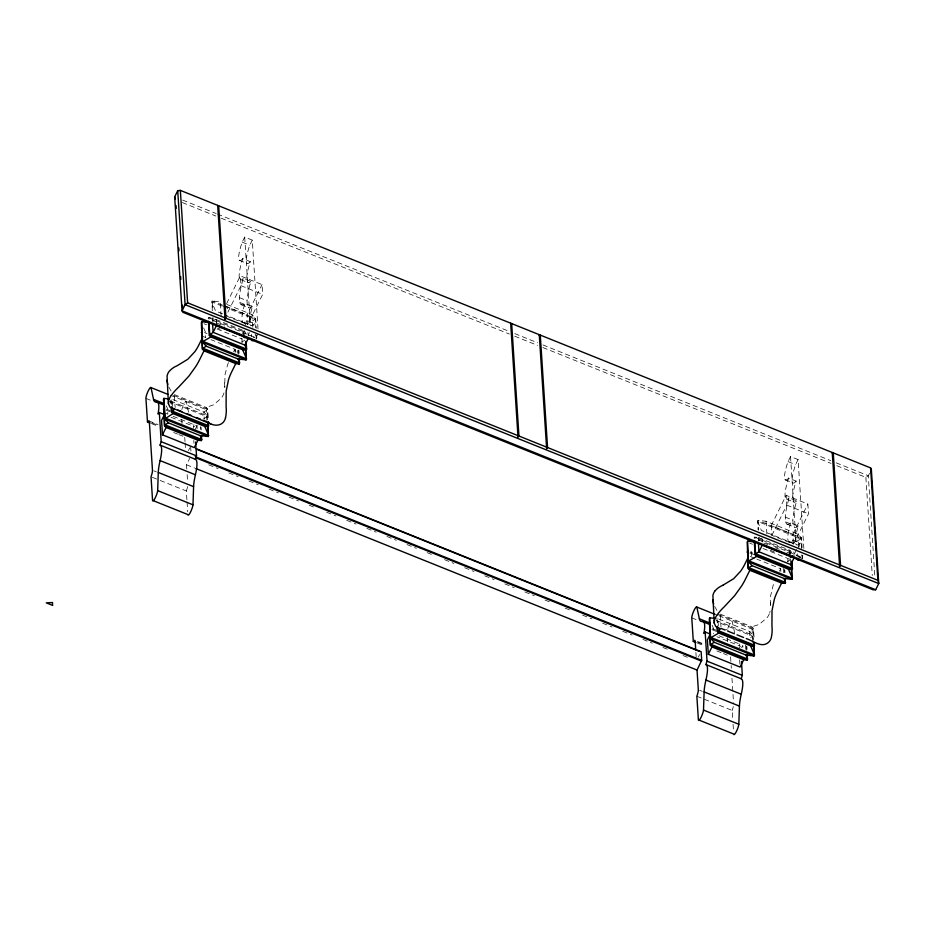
<?xml version="1.0" encoding="UTF-8"?>
<svg xmlns="http://www.w3.org/2000/svg" width="925" height="925" viewBox="0 0 925 925"><rect width="100%" height="100%" fill="white"/><g stroke="black" fill="none" stroke-linecap="round" stroke-linejoin="round"><path stroke-width="0.69" stroke-dasharray="4.62 3.47" d="M252.479 306.499L251.346 307.331A47.094 9.042 -68.1 0 1 247.322 305.47L247.01 300.683A47.094 9.042 -68.1 0 1 249.889 284.865L250.848 281.431L243.287 278.39L242.315 281.813A47.094 9.042 -68.1 0 0 239.436 297.642L239.748 302.429A47.094 9.042 -68.1 0 0 243.772 304.29L244.905 303.458L252.479 306.499L252.213 307.354A31.785 6.105 -68.1 0 0 253.323 324.571L254.34 323.577L246.778 320.536L245.761 321.53A31.785 6.105 -68.1 0 1 244.639 304.313L244.905 303.458M798.31 525.955L797.177 526.788A47.094 9.042 -68.1 0 1 793.153 524.926L792.841 520.151A47.094 9.042 -68.1 0 1 795.72 504.322L796.691 500.887L789.118 497.847L788.158 501.281A47.094 9.042 -68.1 0 0 785.279 517.098L785.579 521.885A47.094 9.042 -68.1 0 0 789.615 523.747L790.748 522.914L798.31 525.955L798.044 526.811A31.785 6.105 -68.1 0 0 796.147 544.594M250.848 281.431L250.548 281.732A31.785 6.105 -68.1 0 1 249.438 264.515L250.328 261.648L242.755 258.607L241.864 261.474A31.785 6.105 -68.1 0 0 242.986 278.691L243.287 278.39M796.691 500.887L796.39 501.188A31.785 6.105 -68.1 0 1 795.269 483.972L796.159 481.104L788.597 478.063L787.707 480.931A31.785 6.105 -68.1 0 0 788.817 498.147L789.118 497.847M790.748 522.914L790.482 523.77A31.785 6.105 -68.1 0 0 791.592 540.986L792.609 539.992L800.171 543.044L799.501 545.114A24.062 4.613 -68.1 0 0 798.576 548.305M246.778 320.536L246.096 322.605A24.062 4.613 -68.1 0 0 245.171 325.808M253.658 325.658L254.34 323.577M791.927 542.073L792.609 539.992M773.381 584.45L770.606 595.943L770.641 606.476M242.755 258.607L242.003 259.439A24.062 4.613 -68.1 0 1 242.2 242.13L244.697 237.089L252.271 240.13L258.017 328.872M211.027 317.876L208.668 317.657L208.206 318.582L256.907 338.122L256.445 339.047L256.179 334.827M250.328 261.648L249.565 262.48A24.062 4.613 -68.1 0 1 249.773 245.183L252.271 240.13M213.178 317.795L212.912 321.53L212.634 317.321M226.637 303.585L240.338 275.87L262.029 284.588L262.665 294.393L247.715 324.629L247.079 314.824L262.029 284.588M227.897 312.13L240.974 285.663L240.338 275.87M195.152 429.57L196.967 425.893L200.32 423.928M233.632 351.708L234.834 349.257L211.004 339.672M245.079 333.405L245.53 332.48L243.98 330.757L244.165 333.636M188.457 450.556L189.718 448.001M172.501 406.422L172.038 399.242L203.824 412.018L207.466 415.892L207.2 419.626M249.484 332.653L248.235 335.174L254.537 337.706M186.792 469.021L186.515 464.789L189.683 458.395M255.797 338.215L258.295 333.173M788.597 478.063L787.834 478.896A24.062 4.613 -68.1 0 1 788.042 461.598L790.54 456.545L798.102 459.586L803.848 548.328M756.858 537.332L754.499 537.113L754.048 538.038L802.738 557.578L802.287 558.503L798.437 556.954M698.34 657.097L699.612 654.542M796.159 481.104L795.407 481.937A24.062 4.613 -68.1 0 1 795.604 464.639L798.102 459.586M759.02 537.263L758.743 540.998L758.558 538.188M771.23 525.562L786.169 495.326L807.86 504.044L808.496 513.849L793.558 544.085L771.855 535.367L771.23 525.562L792.922 534.28L793.558 544.085M771.855 535.367L786.805 505.119L786.169 495.326M792.922 534.28L807.86 504.044M741.584 647.801L742.798 645.349L742.983 648.217M779.463 571.164L780.677 568.713L756.835 559.128M790.91 552.861L791.372 551.936L789.811 550.213L758.038 537.437L758.222 540.316M718.343 625.878L717.869 618.698L749.655 631.474L753.308 635.348L753.031 639.082M796.564 549.589L794.066 554.63L801.64 557.671L802.888 555.15M869.535 473.288L868.309 475.751L865.893 477.392L836.408 465.541M739.191 647.697L740.462 646.193L716.921 636.724M800.171 543.044L799.165 544.027A31.785 6.105 -68.1 0 1 796.922 545.01L789.349 541.969M213.363 320.605L215.583 319.333M241.564 342.088L244.894 340.18M203.685 418.724L207.015 416.805L167.437 400.895M759.194 540.073L761.414 538.801M787.395 561.544L789.615 560.273M750.626 637.545L752.846 636.273L717.222 621.947M802.102 547.739L801.466 537.899L797.812 534.037L766.027 521.249L757.922 520.393L758.014 529.748M182.699 200.101L216.184 213.559M217.525 214.103L509.444 331.462M514.797 333.624L537.564 342.77M542.917 344.933L830.823 460.685M836.177 462.835L868.309 475.751L874.877 576.969M182.352 202.575L215.86 216.045M221.214 218.196L509.374 334.052M514.739 336.214L537.529 345.372M542.882 347.522L831.055 463.39M242.2 242.13L249.773 245.183M788.042 461.598L795.604 464.639M239.355 260.353L246.929 263.394M785.186 479.809L792.76 482.85M240.743 279.674L248.305 282.715M786.574 499.13L794.136 502.171M240.974 285.663L262.665 294.393M786.805 505.119L808.496 513.849M239.436 297.642L247.01 300.683M785.279 517.098L792.841 520.151M239.748 302.429L247.322 305.47M785.579 521.885L793.153 524.926M241.228 304.683L248.79 307.724M787.059 524.14L794.621 527.192M226.822 304.452L251.982 314.569L255.635 318.443L256.271 328.283M225.388 306.106L247.079 314.824M222.648 305.181L212.091 300.937L212.264 311.702M223.966 305.712L255.635 318.443L255.716 327.797M222.185 306.106L211.628 301.862L215.629 311.043L223.573 314.234M223.503 306.637L255.173 319.368L247.414 323.819L224.902 314.766M243.518 322.513L251.08 325.554M226.024 315.899L245.171 323.6M242.651 330.225L212.195 317.98L212.38 320.848M208.668 317.657L245.53 332.48M754.499 537.113L791.372 551.936M216.751 323.079L224.428 326.167M242.362 333.382L244.928 334.411M763.865 543.056L767.704 544.594M775.393 547.692L779.232 549.23M786.921 552.317L790.759 553.867M217.641 328.109L220.277 329.173M770.074 550.225L775.347 552.341M203.986 323.727L206.622 324.791M217.178 329.034L242.246 339.117M749.817 543.195L752.464 544.247M763.021 548.49L790.725 559.637M204.448 332.595L207.073 333.647M750.279 552.052L752.915 553.104M749.817 552.977L753.771 554.561M203.061 336.48L205.708 337.544M750.221 556.468L755.517 558.596M174.328 394.617L206.102 407.393L207.662 409.116L208.379 420.216M720.159 614.073L751.944 626.849L753.493 628.572L754.21 639.684M173.426 395.357L207.662 409.116L207.743 420.1M717.939 614.281L753.493 628.572L753.574 639.557M170.339 395.218L207.2 410.041L203.824 412.018L204.286 419.198M718.806 615.738L753.043 629.497L749.655 631.474L750.025 637.221M170.524 401.034L207.466 415.892M716.366 620.49L753.308 635.348M725.535 629.335L728.148 630.388M145.942 398.397L151.18 400.502M691.784 617.854L697.011 619.958M166.569 409.22L170.524 410.816M712.4 628.688L716.355 630.272M166.118 410.145L170.061 411.741M711.949 629.613L715.892 631.197M165.182 413.117L167.83 414.18L167.471 408.492L166.327 405.867M173.125 416.308L196.967 425.893L197.152 428.761M718.968 635.764L741.468 644.817M171.09 417.267L194.632 426.737M148.937 420.898L158.083 424.575M697.381 641.407L703.925 644.031M151.954 422.817L158.487 425.454M697.785 642.285L704.33 644.91M151.399 423.569L157.944 426.194M173.634 432.507L177.554 434.079M178.86 434.611L182.792 436.184A9.227 1.769 -68.1 0 1 183.046 435.872M697.23 643.025L703.775 645.65M716.852 650.911L722.078 653.015M723.396 653.536L727.316 655.12M208.703 464.836L218.08 468.605M228.799 472.918L238.188 476.687M248.906 481L258.283 484.769M269.002 489.082L278.379 492.852M289.097 497.153L298.486 500.934M309.204 505.235L315.899 507.929M326.618 512.242L335.995 516.011M346.713 520.324L356.102 524.093M366.82 528.406L376.197 532.176M386.916 536.488L396.293 540.258M407.012 544.571L416.4 548.34M427.119 552.653L433.813 555.347M444.532 559.648L453.921 563.418M464.639 567.73L474.016 571.5M484.735 575.812L494.112 579.582M504.83 583.895L514.207 587.664M524.938 591.977L534.315 595.746M545.033 600.059L551.728 602.753M565.129 608.141L571.835 610.835M582.553 615.148L591.931 618.918M602.649 623.219L612.026 627M622.745 631.301L632.133 635.07M642.852 639.383L652.229 643.153M662.947 647.465L669.642 650.159M683.043 655.548L689.749 658.242M186.515 464.789L194.551 468.027M153.793 470.825L156.406 471.877M699.624 690.281L702.237 691.333M152.336 477.312L158.88 479.936M160.187 480.468L186.341 490.978L186.966 500.691M696.86 696.247L732.172 710.446L732.716 718.771M716.944 610.454L714.505 606.268M171.102 390.998L168.662 386.812M801.593 554.954L802.738 557.578L802.553 554.769M712.157 625.323L713.302 627.948L713.672 633.694M255.196 334.179L256.907 338.122L256.722 335.301M203.627 327.913L205.338 331.855L205.72 337.602M734.693 633.012L732.138 621.242A6.232 1.191 -68.1 0 0 729.86 623.6A6.232 1.191 -68.1 0 0 727.316 630.249M188.573 412.249L186.307 401.785A6.232 1.191 -68.1 0 0 184.329 403.578A6.232 1.191 -68.1 0 0 181.809 409.544M770.375 602.395L770.548 604.441A28.629 14.557 -50.3 0 1 770.629 605.725M228.452 362.623A47.487 24.142 -50.3 0 0 227.538 364.993L225.087 374.255L224.717 384.985A28.629 14.557 -50.3 0 1 224.81 387.575M865.893 477.392L872.263 575.535M801.64 548.664L801.466 537.899L757.922 520.393L758.558 530.233M802.102 555.694L802.287 558.503M797.812 534.037L798.749 548.398M790.54 456.545L796.286 545.288M793.8 551.901L794.17 557.636M789.811 550.213L790.285 557.393M790.378 558.839L790.655 563.14M787.811 559.151L787.996 562.018M784.782 569.973L784.967 572.748M784.238 569.511L784.412 572.286M783.232 568.401L783.521 572.702M780.677 568.713L780.862 571.581M766.027 521.249L766.871 534.176M762.015 539.113L762.212 541.992M751.181 551.312L751.551 557.058M752.869 641.21L751.944 626.849L759.402 624.317L767.288 617.438A9.805 4.983 -50.3 0 0 769.739 612.604M746.903 646.61L747.088 649.385M746.359 646.147L746.625 650.31M745.365 645.037L745.643 649.338M739.63 659.883L739.907 664.185M730.577 656.854L731.039 663.988M731.132 665.422L731.317 668.278M731.964 678.268L733.537 702.526M727.455 637.603L727.721 641.765M733.074 724.321L733.525 731.259M720.251 615.507L720.991 627M716.898 617.912L717.349 624.861M695.901 652.495L696.178 656.715M251.982 314.569L252.814 327.496M244.697 237.089L250.455 325.831M247.969 332.433L248.154 335.312M241.876 338.249L242.165 342.562M238.951 350.517L239.124 353.292M238.396 350.055L238.662 354.229M237.494 350.378L237.679 353.246M235.609 349.315L235.794 352.182M234.834 349.257L235.019 352.124M221.133 316.153L220.196 301.793L212.091 300.937L212.727 310.777M224.544 382.938L224.81 387.02M216.184 319.657L216.554 325.403M206.946 420.32L206.102 407.393L213.559 404.861L221.457 397.981A9.805 4.983 -50.3 0 0 223.908 393.137A28.629 14.557 -50.3 0 0 224.289 391.703M201.072 427.153L201.257 429.928M200.528 426.691L200.702 429.478M193.799 440.427L193.984 443.295M190.619 446.463L190.989 452.209M184.734 437.375L185.012 441.595M185.104 443.006L185.474 448.637M187.151 474.652L187.613 481.682M181.705 419.534L181.982 423.696M187.058 502.078L187.694 511.791M174.42 396.05L175.16 407.543M171.148 399.843L171.518 405.393M170.697 400.768L170.871 403.543M770.12 611.159A28.629 14.557 -50.3 0 1 769.773 612.581M739.769 643.962A38.954 7.481 -68.1 0 1 739.526 645.754M733.305 706.619A9.227 1.769 -68.1 0 1 732.172 710.446M187.578 486.619A9.227 1.769 -68.1 0 1 186.341 490.978M193.938 424.494A38.954 7.481 -68.1 0 1 193.348 428.229M243.68 335.382A24.062 4.613 -68.1 0 1 244.454 328.757M251.265 336.642A24.062 4.613 -68.1 0 1 251.531 334.411M797.096 556.098A24.062 4.613 -68.1 0 1 797.362 553.867M789.534 553.058A24.062 4.613 -68.1 0 1 789.8 550.826M801.004 538.824L793.245 543.276L761.46 530.499L757.471 521.318L801.004 538.824"/><path stroke-width="1.39" d="M167.992 394.42L150.995 387.587A6.232 1.191 -68.1 0 0 148.081 391.194A6.232 1.191 -68.1 0 0 145.942 398.397L147.48 421.985A9.227 1.769 -68.1 0 1 149.33 421.765L152.475 470.305A9.227 1.769 -68.1 0 1 151.029 476.78L152.556 500.367A6.232 1.191 -68.1 0 0 155.018 498.263A6.232 1.191 -68.1 0 0 157.678 490.62L158.279 472.455A46.215 8.868 -68.1 0 1 160.106 460.592A38.954 7.481 -68.1 0 0 160.048 445.098L161.204 441.688L159.32 412.538L164.546 414.643M153.862 500.899L187.867 514.566A6.232 1.191 -68.1 0 0 190.33 512.462A6.232 1.191 -68.1 0 0 192.99 504.819L193.591 486.654A46.215 8.868 -68.1 0 1 195.418 474.791A38.954 7.481 -68.1 0 0 195.372 459.297L196.516 455.886L195.614 442M195.973 448.613L701.138 651.72L701.693 660.346L697.034 670.058L698.317 689.761A9.227 1.769 -68.1 0 1 696.86 696.247L698.387 719.835A6.232 1.191 -68.1 0 0 700.861 717.719A6.232 1.191 -68.1 0 0 703.509 710.076L704.122 691.912A46.215 8.868 -68.1 0 1 705.937 680.048A38.954 7.481 -68.1 0 0 705.891 664.555L707.035 661.144L705.151 631.995L710.377 634.099M699.693 720.355L733.698 734.034A6.232 1.191 -68.1 0 0 736.173 731.918A6.232 1.191 -68.1 0 0 738.821 724.275L739.433 706.11A46.215 8.868 -68.1 0 1 741.249 694.247A38.954 7.481 -68.1 0 0 741.202 678.753L742.347 675.343L741.457 661.468M218.682 205.789L832.257 452.487L832.269 453.215L833.263 452.892L870.587 467.9L871.362 469.588L878.75 583.559L875.697 589.734L873.188 589.838L182.93 312.315L182.052 310.846L174.675 196.875L177.716 190.7L180.34 190.377L217.676 205.385L225.029 319.356L225.966 318.235L218.682 205.789L217.699 206.113L217.676 205.385M169.333 398.953L163.933 398.374L163.471 399.299L164.742 418.979L168.396 422.852L200.182 435.629L208.287 436.484L208.009 422.528M208.564 322.467L201.8 321.75L201.349 322.675L202.436 349.118L203.986 350.841L235.771 363.618L239.298 363.941L239.483 358.854M201.153 436.403L201.419 440.578L164.558 425.754L163.933 408.168L164.558 425.754L166.118 427.477L197.892 440.254L201.43 440.566L201.615 435.478M239.124 361.166L239.298 363.941L202.436 349.118L201.812 331.532M163.968 415.568L161.551 420.459L162.476 434.819L194.262 447.608L197.892 440.254M201.847 338.932L198.817 345.06A47.487 37.035 87.1 0 1 194.747 351.801L187.81 359.258L177.01 365.803A28.629 22.327 87.1 0 0 169.356 371.179A9.805 7.654 87.1 0 0 167.067 376.105L168.396 403.635L169.98 407.092L210.923 424.02C214.808 425.778 219.93 425.824 223.052 422.552A9.805 7.654 87.1 0 0 225.503 417.776M245.622 341.741L246.166 359.848L238.06 358.993L206.275 346.216L202.621 342.342L201.8 321.75M162.476 434.819L166.118 427.477M203.986 350.841L199.754 359.42A47.487 24.142 -50.3 0 1 195.707 366.624L188.897 376.105L178.409 387.355A28.629 14.557 -50.3 0 0 170.952 395.842A9.805 4.983 -50.3 0 0 168.651 400.687L168.396 403.635M235.771 363.618L231.528 372.197A47.487 37.035 87.1 0 0 228.498 379.817L226.174 391.102L226.105 406.538A28.629 22.327 87.1 0 1 225.538 417.788M208.391 321.357L209.293 335.243L210.842 336.966L242.627 349.743L246.154 350.066L246.617 349.141L244.917 345.118L248.339 338.18M171.148 407.717L171.414 411.879L172.975 413.602L204.749 426.379L208.287 426.703L208.472 421.615M715.175 618.409L709.764 617.842L709.313 618.767L710.388 645.211L711.949 646.933L743.735 659.71L747.261 660.034L747.446 654.935M754.395 541.923L747.643 541.206L747.18 542.131L748.267 568.574L749.828 570.297L781.602 583.074L785.14 583.398L785.325 578.31M709.776 627.624L710.388 645.222L747.261 660.034L746.903 654.472M784.862 579.235L785.14 583.398L748.267 568.574L747.643 550.988M709.81 635.024L707.382 639.927L708.319 654.287L740.093 667.064L743.735 659.71M747.678 558.388L744.648 564.516A47.487 37.035 87.1 0 1 740.578 571.268L733.641 578.726L722.841 585.259M753.944 645.176L754.118 655.941L746.013 655.085L714.239 642.308L710.585 638.435L709.764 617.842M791.453 561.197L791.997 579.304L783.891 578.449L752.106 565.672L748.452 561.799L747.643 541.206M708.319 654.287L711.949 646.933M749.828 570.297L745.585 578.877A47.487 24.142 -50.3 0 1 741.538 586.08L734.728 595.561L724.24 606.812A28.629 14.557 -50.3 0 0 716.794 615.31M762.397 544.86L758.962 551.797L755.586 553.774L755.124 554.699L756.673 556.422L788.458 569.199L791.997 569.523L792.447 568.597L791.997 561.66M781.602 583.074L777.37 591.653A47.487 37.035 87.1 0 0 774.341 599.273L772.017 610.558L771.947 625.994A28.629 22.327 87.1 0 1 771.381 637.256A9.805 7.654 87.1 0 1 768.883 642.008C761.946 648.749 753.147 640.782 746.255 638.551M754.777 541.287L755.586 553.774L792.447 568.597L790.748 564.574L794.17 557.636M716.979 627.173L717.245 631.336L718.806 633.058L750.591 645.835L754.118 646.159L754.395 642.459M518.012 437.155L518.948 436.022L511.664 323.588L510.669 323.912L510.658 323.183L517.988 436.75M546.629 448.66L547.565 447.538L540.281 335.093L539.298 335.417L539.275 334.688L546.606 448.255M832.257 452.487L839.611 566.447L840.548 565.325L833.263 452.892M159.32 412.538L158.036 414.03A38.954 7.481 -68.1 0 0 156.302 401.959A46.215 8.868 -68.1 0 1 153.538 399.357L150.995 387.587M705.151 631.995L703.879 633.498A38.954 7.481 -68.1 0 0 702.133 621.427A46.215 8.868 -68.1 0 1 699.381 618.813L696.826 607.043L715.141 614.408M180.34 190.377L187.625 302.822L185.104 304.672L182.052 310.846L875.697 589.734M206.275 346.216L202.887 348.193L239.76 363.016L238.06 358.993M174.131 409.636L171.414 411.879L208.287 426.703M168.396 422.852L165.02 424.829L201.881 439.653L200.182 435.629M752.106 565.672L748.73 567.649L785.591 582.472L783.891 578.449M714.239 642.308L710.851 644.286L747.712 659.109L746.013 655.085M210.842 336.966L203.084 341.417L246.617 358.923L242.627 349.743M172.975 413.602L164.742 418.979L208.287 436.484L207.651 426.645M756.673 556.422L748.915 560.874L792.459 578.379L788.458 569.199M718.806 633.058L711.036 637.51L754.58 655.016L750.591 645.835M172.235 408.468L173.669 408.838M719.5 628.295L715.811 626.549L714.227 623.103L712.897 595.561A9.805 7.654 87.1 0 1 715.222 590.682M187.625 302.822L224.96 317.83L225.029 319.356M225.966 318.235L839.542 564.921L839.611 566.447M840.548 565.325L877.883 580.333L878.75 583.559L185.104 304.672L177.716 190.7M231.123 331.266L216.554 325.403L213.132 332.341L209.293 335.243L246.154 350.066M232.452 331.797L247.01 337.648M763.715 545.392L790.204 556.041M244.917 345.118L213.132 332.341L212.577 323.727M790.748 564.574L758.962 551.797L758.407 543.183M791.997 569.523L755.124 554.699L754.314 542.212M202.621 342.342L246.166 359.848L245.622 351.419M748.452 561.799L791.997 579.304L791.361 569.476M153.538 399.357L164.002 403.566M699.381 618.813L709.845 623.022M177.901 410.041L181.878 411.637M187.174 413.764L191.151 415.36M196.447 417.499L200.413 419.094M203.061 420.158L207.038 421.754M725.061 630.029L721.084 628.433L717.245 631.336L754.118 646.159M727.709 631.093L734.334 633.752M736.982 634.827L743.596 637.487M156.302 401.959L162.846 404.595M702.133 621.427L708.677 624.051M710.585 638.435L754.118 655.941M147.48 421.985L150.093 423.037M696.826 607.043A6.232 1.191 -68.1 0 0 693.912 610.65A6.232 1.191 -68.1 0 0 691.784 617.854L693.311 641.441L695.924 642.493M197.048 449.411L699.531 651.443M161.204 441.688L196.516 455.886M707.035 661.144L742.347 675.343M195.198 456.696L701.693 660.346M196.297 457.991L701.462 661.097M160.048 445.098L195.372 459.297M705.891 664.555L741.202 678.753M195.892 468.559L697.034 670.058M160.106 460.592L195.418 474.791M705.937 680.048L741.249 694.247M158.279 472.455L193.591 486.654M704.122 691.912L739.433 706.11M157.678 490.62L192.99 504.819M703.509 710.076L738.821 724.275M208.946 423.026L210.923 424.02M237.39 362.808L239.274 363.941M747.18 551.924L748.048 553.936M204.749 426.379L208.749 435.559L165.205 418.054L163.933 398.374M752.869 641.21L754.569 645.234L717.707 630.411L717.442 626.248M201.349 332.457L202.205 334.468M207.466 422.76L208.738 425.778L171.877 410.954L171.599 406.792M163.482 409.093L164.326 411.105M174.675 196.875L175.322 198.875M713.638 604.06L712.712 599.666M167.807 384.603L166.87 380.21M870.587 467.9L877.883 580.333M753.389 644.702L753.852 651.732M695.716 649.674L695.172 641.233A9.227 1.769 -68.1 0 0 693.311 641.441M246.166 342.204L246.617 349.141L209.744 334.318L208.934 321.819M176.016 205.512L176.201 208.333M178.768 247.958L178.953 250.825M180.618 276.563L180.803 279.419M182.468 305.169L182.653 308.025M714.227 623.103L714.493 620.143A9.805 4.983 -50.3 0 1 716.817 615.31M715.187 590.636A28.629 22.327 87.1 0 1 722.853 585.305M254.572 339.579A24.062 4.613 -68.1 0 1 251.461 339.718M245.923 337.382A24.062 4.613 -68.1 0 1 243.899 336.677M792.829 555.994A24.062 4.613 -68.1 0 1 789.511 554.838M799.327 559.879A24.062 4.613 -68.1 0 1 797.304 559.174M52.471 602.533L46.25 602.846L52.656 605.424L52.471 602.533"/></g></svg>
